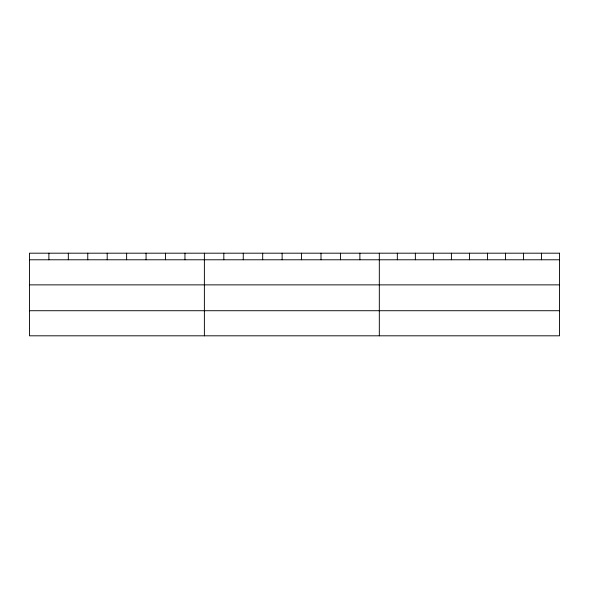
<?xml version="1.0" encoding="UTF-8"?>
<svg xmlns="http://www.w3.org/2000/svg" width="589" height="589" viewBox="0 0 589 589"><rect width="100%" height="100%" fill="white"/><g stroke="black" fill="none" stroke-linecap="round" stroke-linejoin="round"><path stroke-width="0.88" d="M29.45 259.778L559.55 259.778M29.45 284.87L559.55 284.87M29.45 310.72L559.55 310.72M541.527 253.189L541.527 259.778M523.503 253.189L523.503 259.778M505.48 253.189L505.48 259.778M487.456 253.189L487.456 259.778M469.433 253.189L469.433 259.778M451.41 253.189L451.41 259.778M433.386 253.189L433.386 259.778M415.363 253.189L415.363 259.778M397.339 253.189L397.339 259.778M379.316 253.189L379.316 335.811M359.879 253.189L359.879 259.778M340.442 253.189L340.442 259.778M321.005 253.189L321.005 259.778M301.568 253.189L301.568 259.778M282.131 253.189L282.131 259.778M262.694 253.189L262.694 259.778M243.257 253.189L243.257 259.778M223.82 253.189L223.82 259.778M204.383 253.189L204.383 335.811M184.946 253.189L184.946 259.778M165.509 253.189L165.509 259.778M146.072 253.189L146.072 259.778M126.635 253.189L126.635 259.778M107.198 253.189L107.198 259.778M87.761 253.189L87.761 259.778M68.324 253.189L68.324 259.778M48.887 253.189L48.887 259.778M559.55 253.189L29.45 253.189L29.45 335.811L559.55 335.811L559.55 253.189"/></g></svg>
